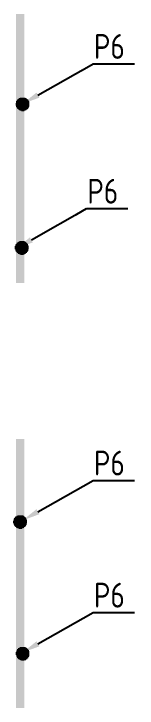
# Model space of a CAD drawing. Header units: millimetres. Extents: x -85420 to 1195317, y -69347 to 470418.
# Drawn here: x 610771 to 612517, y 447649 to 457449 of the extents above; entities that cross this region are included whole.
import ezdxf
from ezdxf import colors
from ezdxf.entities.mleader import LeaderData, LeaderLine
from ezdxf.math import Vec2, Vec3

# ---------------------------------------------------------------- set-up
doc = ezdxf.new("R2010")
doc.units = ezdxf.units.MM
doc.layers.add('A-HATCH-FACADE', color=7, linetype='Continuous')
doc.styles.get("Standard").update_dxf_attribs({"font": 'GOST.TTF'})

msp = doc.modelspace()

# ---------------------------------------------------------------- hatches: boundary and pattern name
at = {"lineweight": 9}
h = msp.add_hatch(dxfattribs=at)
h.set_pattern_fill('ANGLE', color=1)
h.set_pattern_definition([(0, (-224863.125, -236211.1764), (0, 6.985), [5.08, -1.905]), (90, (-224863.125, -236211.1764), (-6.985, 4e-16), [5.08, -1.905])])
edge = h.paths.add_edge_path()
edge.add_arc((610898, 456175.5), 91.6, 0, 360)
h = msp.add_hatch(dxfattribs=at)
h.set_pattern_fill('ANGLE', color=1)
h.set_pattern_definition([(0, (-224875.053, -238238.303), (0, 6.985), [5.08, -1.905]), (90, (-224875.053, -238238.303), (-6.985, 4e-16), [5.08, -1.905])])
edge = h.paths.add_edge_path()
edge.add_arc((610886, 454148.4), 91.6, 0, 360)
h = msp.add_hatch(dxfattribs=at)
h.set_pattern_fill('ANGLE', color=1)
h.set_pattern_definition([(0, (-224898.7114, -242107.1336), (0, 6.985), [5.08, -1.905]), (90, (-224898.7114, -242107.1336), (-6.985, 4e-16), [5.08, -1.905])])
edge = h.paths.add_edge_path()
edge.add_arc((610862.4, 450279.5), 91.6, 0, 360)
h = msp.add_hatch(dxfattribs=at)
h.set_pattern_fill('ANGLE', color=1)
h.set_pattern_definition([(0, (-224862.927, -243967.3206), (0, 6.985), [5.08, -1.905]), (90, (-224862.927, -243967.3206), (-6.985, 4e-16), [5.08, -1.905])])
edge = h.paths.add_edge_path()
edge.add_arc((610898.2, 448419.4), 91.6, 0, 360)
at = {"layer": 'A-HATCH-FACADE', "lineweight": 9}
h = msp.add_hatch(dxfattribs=at)
h.set_pattern_fill('ANGLE', color=30, angle=-90)
h.set_pattern_definition([(270, (-116536.114, 1289014.538), (6.985, -1e-15), [5.08, -1.905]), (360, (-116536.114, 1289014.538), (2e-15, 6.985), [5.08, -1.905])])
h.paths.add_polyline_path([(610920.1, 457448.8), (610920.1, 453648.8), (610801.4, 453648.8), (610801.4, 457448.8)])
h = msp.add_hatch(dxfattribs=at)
h.set_pattern_fill('ANGLE', color=30, angle=-90)
h.set_pattern_definition([(270, (-116536.114, 1283014.538), (6.985, -1e-15), [5.08, -1.905]), (360, (-116536.114, 1283014.538), (2e-15, 6.985), [5.08, -1.905])])
h.paths.add_polyline_path([(610920.1, 451448.8), (610920.1, 447648.8), (610801.4, 447648.8), (610801.4, 451448.8)])

# ---------------------------------------------------------------- leaders
at = {"lineweight": 9}
ml = msp.add_multileader_mtext('Standard', dxfattribs=at)
ml.set_content('P6', color=256)
ml.set_leader_properties()
ml.build(insert=Vec2(0, 0))
ml.multileader.update_dxf_attribs({"text_left_attachment_type": 6, "text_right_attachment_type": 6, "arrow_head_size": 250})
ctx = ml.context
ctx.base_point, ctx.char_height, ctx.arrow_head_size, ctx.plane_origin = Vec3(611902.9, 450863, 0), 350, 250, Vec3(613071.9, 450765, 0)
ctx.left_attachment, ctx.right_attachment = 6, 6
notes = []
notes.append((ctx, [(0, (1, 1, 0), (611894.9, 450863, 0), (1, 0), 8, [(0, [(610894.6, 450298.8, 0)], 0, [])])]))
ctx.mtext.insert, ctx.mtext.flow_direction = Vec3(611904.9, 451283, 0), 5
ml = msp.add_multileader_mtext('Standard', dxfattribs=at)
ml.set_content('P6', color=256)
ml.set_leader_properties()
ml.build(insert=Vec2(0, 0))
ml.multileader.update_dxf_attribs({"text_left_attachment_type": 6, "text_right_attachment_type": 6, "arrow_head_size": 250})
ctx = ml.context
ctx.base_point, ctx.char_height, ctx.arrow_head_size, ctx.plane_origin = Vec3(611902.9, 448998, 0), 350, 250, Vec3(613071.9, 448900, 0)
ctx.left_attachment, ctx.right_attachment = 6, 6
notes.append((ctx, [(0, (1, 1, 0), (611894.9, 448998, 0), (1, 0), 8, [(0, [(610894.6, 448433.8, 0)], 0, [])])]))
ctx.mtext.insert, ctx.mtext.flow_direction = Vec3(611904.9, 449418, 0), 5
for ctx, leaders in notes:
    for number, flags, end, landing, length, lines in leaders:
        leader = LeaderData()
        leader.index, (leader.has_last_leader_line, leader.has_dogleg_vector, leader.attachment_direction) = number, flags
        leader.last_leader_point, leader.dogleg_vector, leader.dogleg_length = Vec3(end), Vec3(landing), length
        for number, points, colour, breaks in lines:
            line = LeaderLine()
            line.index, line.vertices, line.color, line.breaks = number, Vec3.list(points), colors.encode_raw_color(colour), breaks
            leader.lines.append(line)
        ctx.leaders.append(leader)

# ---------------------------------------------------------------- next in the draw order: leaders
ml = msp.add_multileader_mtext('Standard', dxfattribs=at)
ml.set_content('P6', color=256)
ml.set_leader_properties()
ml.build(insert=Vec2(0, 0))
ml.multileader.update_dxf_attribs({"text_left_attachment_type": 6, "text_right_attachment_type": 6, "arrow_head_size": 250})
ctx = ml.context
ctx.base_point, ctx.char_height, ctx.arrow_head_size, ctx.plane_origin = Vec3(611902.9, 456743.7, 0), 350, 250, Vec3(613071.9, 456645.7, 0)
ctx.left_attachment, ctx.right_attachment = 6, 6
notes = []
notes.append((ctx, [(0, (1, 1, 0), (611894.9, 456743.7, 0), (1, 0), 8, [(0, [(610894.6, 456179.5, 0)], 0, [])])]))
ctx.mtext.insert, ctx.mtext.flow_direction = Vec3(611904.9, 457163.7, 0), 5
ctx.mtext.has_bg_fill, ctx.mtext.bg_color, ctx.mtext.bg_scale_factor, ctx.mtext.bg_transparency, ctx.mtext.use_window_bg_color = 1, -1027028792, 1.5, 0, 1
ml = msp.add_multileader_mtext('Standard', dxfattribs=at)
ml.set_content('P6', color=256)
ml.set_leader_properties()
ml.build(insert=Vec2(0, 0))
ml.multileader.update_dxf_attribs({"text_left_attachment_type": 6, "text_right_attachment_type": 6, "arrow_head_size": 250})
ctx = ml.context
ctx.base_point, ctx.char_height, ctx.arrow_head_size, ctx.plane_origin = Vec3(611809.7, 454700.1, 0), 350, 250, Vec3(612978.6, 454602.1, 0)
ctx.left_attachment, ctx.right_attachment = 6, 6
notes.append((ctx, [(0, (1, 1, 0), (611801.7, 454700.1, 0), (1, 0), 8, [(0, [(610801.4, 454135.8, 0)], 0, [])])]))
ctx.mtext.insert, ctx.mtext.flow_direction = Vec3(611811.7, 455120.1, 0), 5
ctx.mtext.has_bg_fill, ctx.mtext.bg_color, ctx.mtext.bg_scale_factor, ctx.mtext.bg_transparency, ctx.mtext.use_window_bg_color = 1, -1027028792, 1.5, 0, 1
for ctx, leaders in notes:
    for number, flags, end, landing, length, lines in leaders:
        leader = LeaderData()
        leader.index, (leader.has_last_leader_line, leader.has_dogleg_vector, leader.attachment_direction) = number, flags
        leader.last_leader_point, leader.dogleg_vector, leader.dogleg_length = Vec3(end), Vec3(landing), length
        for number, points, colour, breaks in lines:
            line = LeaderLine()
            line.index, line.vertices, line.color, line.breaks = number, Vec3.list(points), colors.encode_raw_color(colour), breaks
            leader.lines.append(line)
        ctx.leaders.append(leader)

doc.saveas('drawing.dxf')
